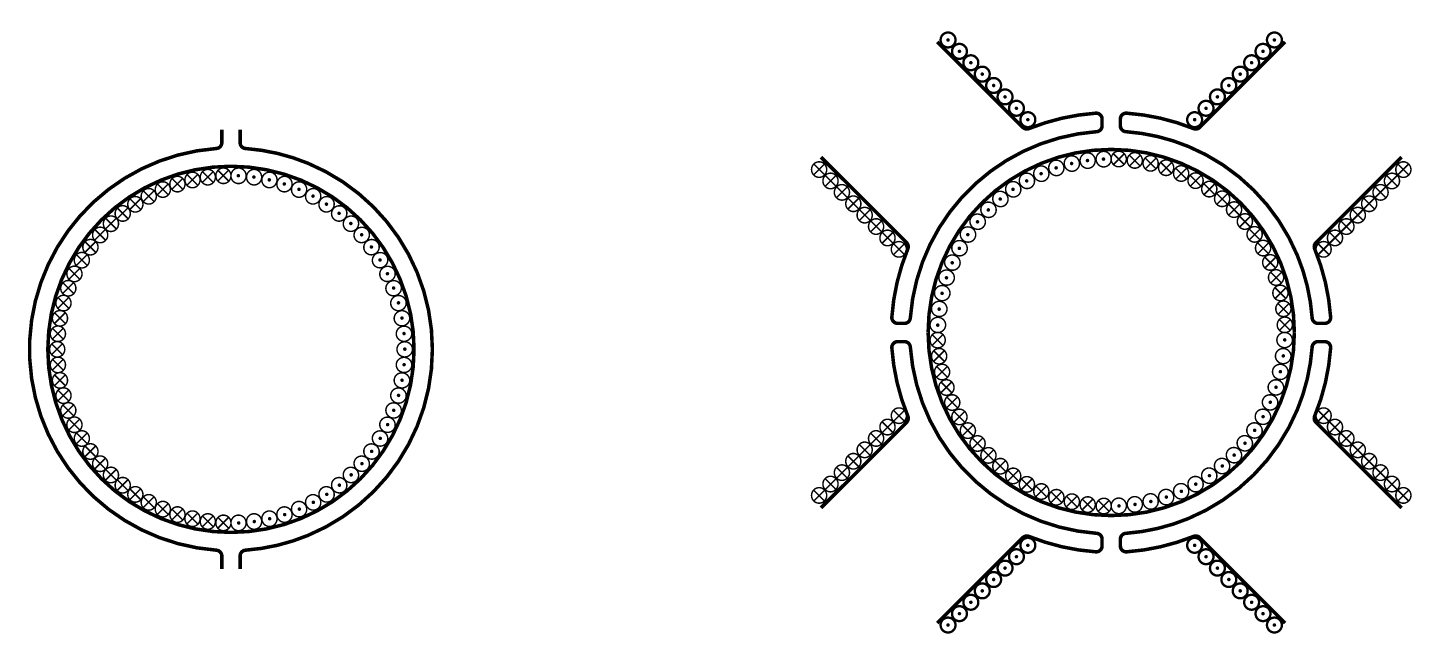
# Model space of a CAD drawing. Header units: inches. Extents: x 0 to 281, y -41 to 106.
# Drawn here: x 189.927 to 194.663, y 50.085 to 52.165 of the extents above; entities that cross this region are included whole.
import ezdxf

# ---------------------------------------------------------------- set-up
doc = ezdxf.new("R2010")
doc.units = ezdxf.units.IN
doc.header["$LTSCALE"] = 0.08
doc.header["$MEASUREMENT"] = 0

# ---------------------------------------------------------------- blocks, each defined once
blk = doc.blocks.new('*U76')
at = {"color": 0}
for points, const_width in [([(-0.0259, -0.0011, 0.096349), (-0.0234, -0.0112, 0.097578), (-0.0175, -0.0195, 0.099368), (-0.0088, -0.0249, 0.100672), (0.0012, -0.0265, 0.100672), (0.0109, -0.0241, 0.099368), (0.0191, -0.0179, 0.097578), (0.0243, -0.0091, 0.096349), (0.0259, 0.0011, 0.096349), (0.0234, 0.0112, 0.097578), (0.0175, 0.0195, 0.099368), (0.0088, 0.0249, 0.100672), (-0.0012, 0.0265, 0.100672), (-0.0109, 0.0241, 0.099368), (-0.0191, 0.0179, 0.097578), (-0.0243, 0.0091, 0.096349)], 0.005), ([(-0.0023, -0.0002, 1), (0.0037, -0.0002, 1)], 0.006)]:
    blk.add_lwpolyline(points, format="xyb", close=True, dxfattribs=dict(at, const_width=const_width))
blk = doc.blocks.new('*U77')
at = {"color": 0, "linetype": 'ByBlock', "lineweight": -2, "transparency": 16777216}
for p, rotation in [((190.4321, 46.28), 175), ((190.4852, 46.2753), 169.8529411764707), ((190.5376, 46.2658), 164.7058823529412), ((190.5889, 46.2517), 159.5588235294118), ((190.6388, 46.2331), 154.4117647058823), ((190.6868, 46.21), 149.264705882353), ((190.7326, 46.1827), 144.1176470588235), ((190.7757, 46.1514), 138.9705882352941), ((190.8158, 46.1164), 133.8235294117647), ((190.8526, 46.078), 128.6764705882353), ((190.8859, 46.0363), 123.5294117647058), ((190.9152, 45.9919), 118.3823529411764), ((190.9405, 45.945), 113.2352941176471), ((190.9614, 45.8961), 108.0882352941176), ((190.9779, 45.8454), 102.9411764705882), ((190.9898, 45.7935), 97.79411764705883), ((190.9969, 45.7407), 92.64705882352938), ((190.9993, 45.6875), 87.49999999999996), ((190.9969, 45.6343), 82.35294117647054), ((190.9898, 45.5815), 77.20588235294115), ((190.9779, 45.5296), 72.05882352941173), ((190.9614, 45.4789), 66.91176470588235), ((190.9405, 45.43), 61.76470588235291), ((190.9152, 45.3831), 56.6176470588235), ((190.8859, 45.3387), 51.47058823529406), ((190.8526, 45.297), 46.32352941176464), ((190.8158, 45.2586), 41.17647058823525), ((190.7326, 45.1923), 30.88235294117639), ((190.7757, 45.2236), 36.02941176470583), ((190.6388, 45.1419), 20.5882352941176), ((190.6868, 45.165), 25.73529411764702), ((190.4852, 45.0997), 5.147058823529404), ((190.5376, 45.1092), 10.29411764705872), ((190.5889, 45.1233), 15.44117647058814)]:
    blk.add_blockref('*U76', p, dxfattribs=dict(at, rotation=rotation))
blk.add_blockref('*U76', (190.4321, 45.095), dxfattribs=at)
blk = doc.blocks.new('*U56')
at = {"color": 0, "const_width": 0.005}
blk.add_lwpolyline([(0.0259, -0.0011, -0.096349), (0.0234, -0.0112, -0.097578), (0.0175, -0.0195, -0.099368), (0.0088, -0.0249, -0.100672), (-0.0012, -0.0265, -0.100672), (-0.0109, -0.0241, -0.099368), (-0.0191, -0.0179, -0.097578), (-0.0243, -0.0091, -0.096349), (-0.0259, 0.0011, -0.096349), (-0.0234, 0.0112, -0.097578), (-0.0175, 0.0195, -0.099368), (-0.0088, 0.0249, -0.100672), (0.0012, 0.0265, -0.100672), (0.0109, 0.0241, -0.099368), (0.0191, 0.0179, -0.097578), (0.0243, 0.0091, -0.096349)], format="xyb", close=True, dxfattribs=at)
for points in [[(-0.019, -0.0181), (0.0181, 0.019)], [(0.0184, -0.0181), (-0.0187, 0.019)]]:
    blk.add_lwpolyline(points, dxfattribs=at)
blk = doc.blocks.new('*U57')
at = {"color": 0, "linetype": 'ByBlock', "lineweight": -2, "transparency": 16777216}
for p in [(190.2236, 46.2517), (190.2749, 46.2658), (190.3273, 46.2753), (190.3804, 46.28), (190.1257, 46.21), (190.1737, 46.2331), (190.0368, 46.1514), (190.0799, 46.1827), (189.9967, 46.1164), (189.9599, 46.078), (189.9266, 46.0363), (189.8973, 45.9919), (189.872, 45.945), (189.8511, 45.8961), (189.8346, 45.8454), (189.8227, 45.7935), (189.8156, 45.7407), (189.8132, 45.6875), (189.8156, 45.6343), (189.8227, 45.5815), (189.8346, 45.5296), (189.8511, 45.4789), (189.872, 45.43), (189.8973, 45.3831), (189.9266, 45.3387), (189.9599, 45.297), (189.9967, 45.2586), (190.0368, 45.2236), (190.0799, 45.1923), (190.1257, 45.165), (190.1737, 45.1419), (190.2236, 45.1233), (190.2749, 45.1092), (190.3273, 45.0997), (190.3804, 45.095)]:
    blk.add_blockref('*U56', p, dxfattribs=at)
blk = doc.blocks.new('*U54')
at = {"color": 0}
for points, const_width in [([(-0.0259, -0.0011, 0.096349), (-0.0234, -0.0112, 0.097578), (-0.0175, -0.0195, 0.099368), (-0.0088, -0.0249, 0.100672), (0.0012, -0.0265, 0.100672), (0.0109, -0.0241, 0.099368), (0.0191, -0.0179, 0.097578), (0.0243, -0.0091, 0.096349), (0.0259, 0.0011, 0.096349), (0.0234, 0.0112, 0.097578), (0.0175, 0.0195, 0.099368), (0.0088, 0.0249, 0.100672), (-0.0012, 0.0265, 0.100672), (-0.0109, 0.0241, 0.099368), (-0.0191, 0.0179, 0.097578), (-0.0243, 0.0091, 0.096349)], 0.005), ([(-0.0023, -0.0002, 1), (0.0037, -0.0002, 1)], 0.006)]:
    blk.add_lwpolyline(points, format="xyb", close=True, dxfattribs=dict(at, const_width=const_width))
blk = doc.blocks.new('*U55')
at = {"color": 0, "linetype": 'ByBlock', "lineweight": -2, "transparency": 16777216}
for p, rotation in [((193.2793, 45.6617), 85), ((193.2744, 45.607), 79.6875), ((193.2644, 45.553), 74.375), ((193.2495, 45.5001), 69.06249999999999), ((193.2297, 45.4489), 63.74999999999999), ((193.2053, 45.3997), 58.43749999999999), ((193.1764, 45.353), 53.12499999999995), ((193.1434, 45.3092), 47.81249999999997), ((193.0658, 45.2316), 37.18749999999999), ((193.1064, 45.2686), 42.49999999999999), ((193.022, 45.1986), 31.875), ((192.9261, 45.1453), 21.24999999999995), ((192.9753, 45.1697), 26.56249999999996), ((192.768, 45.1006), 5.312499999999875), ((192.822, 45.1106), 10.62499999999996), ((192.8749, 45.1255), 15.93749999999998)]:
    blk.add_blockref('*U54', p, dxfattribs=dict(at, rotation=rotation))
blk.add_blockref('*U54', (192.7133, 45.0957), dxfattribs=at)
blk = doc.blocks.new('*U64')
at = {"color": 0}
for points, const_width in [([(-0.0259, -0.0011, 0.096349), (-0.0234, -0.0112, 0.097578), (-0.0175, -0.0195, 0.099368), (-0.0088, -0.0249, 0.100672), (0.0012, -0.0265, 0.100672), (0.0109, -0.0241, 0.099368), (0.0191, -0.0179, 0.097578), (0.0243, -0.0091, 0.096349), (0.0259, 0.0011, 0.096349), (0.0234, 0.0112, 0.097578), (0.0175, 0.0195, 0.099368), (0.0088, 0.0249, 0.100672), (-0.0012, 0.0265, 0.100672), (-0.0109, 0.0241, 0.099368), (-0.0191, 0.0179, 0.097578), (-0.0243, 0.0091, 0.096349)], 0.005), ([(-0.0023, -0.0002, 1), (0.0037, -0.0002, 1)], 0.006)]:
    blk.add_lwpolyline(points, format="xyb", close=True, dxfattribs=dict(at, const_width=const_width))
blk = doc.blocks.new('*U65')
at = {"color": 0, "linetype": 'ByBlock', "lineweight": -2, "transparency": 16777216}
for p, rotation in [((193.2793, 45.6617), 85), ((193.2744, 45.607), 79.6875), ((193.2644, 45.553), 74.375), ((193.2495, 45.5001), 69.06249999999999), ((193.2297, 45.4489), 63.74999999999999), ((193.2053, 45.3997), 58.43749999999999), ((193.1764, 45.353), 53.12499999999995), ((193.1434, 45.3092), 47.81249999999997), ((193.0658, 45.2316), 37.18749999999999), ((193.1064, 45.2686), 42.49999999999999), ((193.022, 45.1986), 31.875), ((192.9261, 45.1453), 21.24999999999995), ((192.9753, 45.1697), 26.56249999999996), ((192.768, 45.1006), 5.312499999999875), ((192.822, 45.1106), 10.62499999999996), ((192.8749, 45.1255), 15.93749999999998)]:
    blk.add_blockref('*U64', p, dxfattribs=dict(at, rotation=rotation))
blk.add_blockref('*U64', (192.7133, 45.0957), dxfattribs=at)
blk = doc.blocks.new('*U66')
at = {"color": 0, "const_width": 0.005}
blk.add_lwpolyline([(0.0259, -0.0011, -0.096349), (0.0234, -0.0112, -0.097578), (0.0175, -0.0195, -0.099368), (0.0088, -0.0249, -0.100672), (-0.0012, -0.0265, -0.100672), (-0.0109, -0.0241, -0.099368), (-0.0191, -0.0179, -0.097578), (-0.0243, -0.0091, -0.096349), (-0.0259, 0.0011, -0.096349), (-0.0234, 0.0112, -0.097578), (-0.0175, 0.0195, -0.099368), (-0.0088, 0.0249, -0.100672), (0.0012, 0.0265, -0.100672), (0.0109, 0.0241, -0.099368), (0.0191, 0.0179, -0.097578), (0.0243, 0.0091, -0.096349)], format="xyb", close=True, dxfattribs=at)
for points in [[(-0.019, -0.0181), (0.0181, 0.019)], [(0.0184, -0.0181), (-0.0187, 0.019)]]:
    blk.add_lwpolyline(points, dxfattribs=at)
blk = doc.blocks.new('*U67')
at = {"color": 0, "linetype": 'ByBlock', "lineweight": -2, "transparency": 16777216}
for p in [(192.0951, 45.6614), (192.1, 45.6066), (192.1101, 45.5526), (192.125, 45.4997), (192.1448, 45.4484), (192.1693, 45.3992), (192.1982, 45.3525), (192.2313, 45.3086), (192.2684, 45.268), (192.309, 45.231), (192.3529, 45.1979), (192.3997, 45.169), (192.4489, 45.1446), (192.5002, 45.1249), (192.5531, 45.1099), (192.6071, 45.1), (192.6619, 45.0951)]:
    blk.add_blockref('*U66', p, dxfattribs=at)
blk = doc.blocks.new('*U68')
at = {"color": 0, "const_width": 0.005}
blk.add_lwpolyline([(0.0259, -0.0011, -0.096349), (0.0234, -0.0112, -0.097578), (0.0175, -0.0195, -0.099368), (0.0088, -0.0249, -0.100672), (-0.0012, -0.0265, -0.100672), (-0.0109, -0.0241, -0.099368), (-0.0191, -0.0179, -0.097578), (-0.0243, -0.0091, -0.096349), (-0.0259, 0.0011, -0.096349), (-0.0234, 0.0112, -0.097578), (-0.0175, 0.0195, -0.099368), (-0.0088, 0.0249, -0.100672), (0.0012, 0.0265, -0.100672), (0.0109, 0.0241, -0.099368), (0.0191, 0.0179, -0.097578), (0.0243, 0.0091, -0.096349)], format="xyb", close=True, dxfattribs=at)
for points in [[(-0.019, -0.0181), (0.0181, 0.019)], [(0.0184, -0.0181), (-0.0187, 0.019)]]:
    blk.add_lwpolyline(points, dxfattribs=at)
blk = doc.blocks.new('*U69')
at = {"color": 0, "linetype": 'ByBlock', "lineweight": -2, "transparency": 16777216}
for p in [(192.0951, 45.6614), (192.1, 45.6066), (192.1101, 45.5526), (192.125, 45.4997), (192.1448, 45.4484), (192.1693, 45.3992), (192.1982, 45.3525), (192.2313, 45.3086), (192.2684, 45.268), (192.309, 45.231), (192.3529, 45.1979), (192.3997, 45.169), (192.4489, 45.1446), (192.5002, 45.1249), (192.5531, 45.1099), (192.6071, 45.1), (192.6619, 45.0951)]:
    blk.add_blockref('*U68', p, dxfattribs=at)
blk = doc.blocks.new('*U78')
at = {"color": 0}
for points, const_width in [([(0.0146, 0.018, 0.098491), (0.009, 0.0097, 0.098491), (0.0071, 0, 0.098491), (0.009, -0.0097, 0.098491), (0.0146, -0.018, 0.098491), (0.0228, -0.0235, 0.098491), (0.0325, -0.0254, 0.098491), (0.0423, -0.0235, 0.098491), (0.0505, -0.018, 0.098491), (0.056, -0.0097, 0.098491), (0.058, 0, 0.098491), (0.056, 0.0097, 0.098491), (0.0505, 0.018, 0.098491), (0.0423, 0.0235, 0.098491), (0.0325, 0.0254, 0.098491), (0.0228, 0.0235, 0.098491)], 0.008), ([(0.0345, -0.0023, 1), (0.0306, 0.0023, 1)], 0.006)]:
    blk.add_lwpolyline(points, format="xyb", close=True, dxfattribs=dict(at, const_width=const_width))
blk = doc.blocks.new('*U79')
at = {"color": 0, "linetype": 'ByBlock', "lineweight": -2, "transparency": 16777216, "rotation": 45.00000000000066}
for p in [(194.1589, 52.1008), (194.12, 52.0619), (194.0422, 51.9841), (194.0811, 52.023), (194.0033, 51.9453), (193.9644, 51.9064), (193.9255, 51.8675), (193.8866, 51.8286)]:
    blk.add_blockref('*U78', p, dxfattribs=at)
blk = doc.blocks.new('*U80')
at = {"color": 0, "const_width": 0.005}
blk.add_lwpolyline([(0.0482, -0.0183, -0.096349), (0.0394, -0.0237, -0.097578), (0.0293, -0.0253, -0.099368), (0.0193, -0.023, -0.100672), (0.0112, -0.0171, -0.100672), (0.006, -0.0084, -0.099368), (0.0046, 0.0017, -0.097578), (0.0071, 0.0116, -0.096349), (0.0133, 0.0199, -0.096349), (0.0221, 0.0253, -0.097578), (0.0322, 0.027, -0.099368), (0.0422, 0.0247, -0.100672), (0.0503, 0.0188, -0.100672), (0.0555, 0.0101, -0.099368), (0.057, 0, -0.097578), (0.0544, -0.0099, -0.096349)], format="xyb", close=True, dxfattribs=at)
for points in [[(0.0045, 0.0015), (0.057, 0.0015)], [(0.031, -0.025), (0.031, 0.0275)]]:
    blk.add_lwpolyline(points, dxfattribs=at)
blk = doc.blocks.new('*U81')
at = {"color": 0, "linetype": 'ByBlock', "lineweight": -2, "transparency": 16777216, "rotation": 45.00000000000066}
for p in [(194.6008, 51.6589), (194.5619, 51.62), (194.523, 51.5811), (194.4841, 51.5422), (194.4064, 51.4644), (194.4453, 51.5033), (194.3675, 51.4255), (194.3286, 51.3866)]:
    blk.add_blockref('*U80', p, dxfattribs=at)
blk = doc.blocks.new('*U82')
at = {"color": 0}
for points, const_width in [([(0.0146, 0.018, 0.098491), (0.009, 0.0097, 0.098491), (0.0071, 0, 0.098491), (0.009, -0.0097, 0.098491), (0.0146, -0.018, 0.098491), (0.0228, -0.0235, 0.098491), (0.0325, -0.0254, 0.098491), (0.0423, -0.0235, 0.098491), (0.0505, -0.018, 0.098491), (0.056, -0.0097, 0.098491), (0.058, 0, 0.098491), (0.056, 0.0097, 0.098491), (0.0505, 0.018, 0.098491), (0.0423, 0.0235, 0.098491), (0.0325, 0.0254, 0.098491), (0.0228, 0.0235, 0.098491)], 0.008), ([(0.0345, -0.0023, 1), (0.0306, 0.0023, 1)], 0.006)]:
    blk.add_lwpolyline(points, format="xyb", close=True, dxfattribs=dict(at, const_width=const_width))
blk = doc.blocks.new('*U83')
at = {"color": 0, "linetype": 'ByBlock', "lineweight": -2, "transparency": 16777216, "rotation": 45.00000000000066}
for p in [(194.1589, 52.1008), (194.12, 52.0619), (194.0422, 51.9841), (194.0811, 52.023), (194.0033, 51.9453), (193.9644, 51.9064), (193.9255, 51.8675), (193.8866, 51.8286)]:
    blk.add_blockref('*U82', p, dxfattribs=at)
blk = doc.blocks.new('*U84')
at = {"color": 0}
for points, const_width in [([(0.0146, 0.018, 0.098491), (0.009, 0.0097, 0.098491), (0.0071, 0, 0.098491), (0.009, -0.0097, 0.098491), (0.0146, -0.018, 0.098491), (0.0228, -0.0235, 0.098491), (0.0325, -0.0254, 0.098491), (0.0423, -0.0235, 0.098491), (0.0505, -0.018, 0.098491), (0.056, -0.0097, 0.098491), (0.058, 0, 0.098491), (0.056, 0.0097, 0.098491), (0.0505, 0.018, 0.098491), (0.0423, 0.0235, 0.098491), (0.0325, 0.0254, 0.098491), (0.0228, 0.0235, 0.098491)], 0.008), ([(0.0345, -0.0023, 1), (0.0306, 0.0023, 1)], 0.006)]:
    blk.add_lwpolyline(points, format="xyb", close=True, dxfattribs=dict(at, const_width=const_width))
blk = doc.blocks.new('*U85')
at = {"color": 0, "linetype": 'ByBlock', "lineweight": -2, "transparency": 16777216, "rotation": 45.00000000000066}
for p in [(194.1589, 52.1008), (194.12, 52.0619), (194.0422, 51.9841), (194.0811, 52.023), (194.0033, 51.9453), (193.9644, 51.9064), (193.9255, 51.8675), (193.8866, 51.8286)]:
    blk.add_blockref('*U84', p, dxfattribs=at)
blk = doc.blocks.new('*U86')
at = {"color": 0, "const_width": 0.005}
blk.add_lwpolyline([(0.0482, -0.0183, -0.096349), (0.0394, -0.0237, -0.097578), (0.0293, -0.0253, -0.099368), (0.0193, -0.023, -0.100672), (0.0112, -0.0171, -0.100672), (0.006, -0.0084, -0.099368), (0.0046, 0.0017, -0.097578), (0.0071, 0.0116, -0.096349), (0.0133, 0.0199, -0.096349), (0.0221, 0.0253, -0.097578), (0.0322, 0.027, -0.099368), (0.0422, 0.0247, -0.100672), (0.0503, 0.0188, -0.100672), (0.0555, 0.0101, -0.099368), (0.057, 0, -0.097578), (0.0544, -0.0099, -0.096349)], format="xyb", close=True, dxfattribs=at)
for points in [[(0.0045, 0.0015), (0.057, 0.0015)], [(0.031, -0.025), (0.031, 0.0275)]]:
    blk.add_lwpolyline(points, dxfattribs=at)
blk = doc.blocks.new('*U87')
at = {"color": 0, "linetype": 'ByBlock', "lineweight": -2, "transparency": 16777216, "rotation": 45.00000000000066}
for p in [(194.6008, 51.6589), (194.5619, 51.62), (194.523, 51.5811), (194.4841, 51.5422), (194.4064, 51.4644), (194.4453, 51.5033), (194.3675, 51.4255), (194.3286, 51.3866)]:
    blk.add_blockref('*U86', p, dxfattribs=at)
blk = doc.blocks.new('*U88')
at = {"color": 0}
for points, const_width in [([(0.0146, 0.018, 0.098491), (0.009, 0.0097, 0.098491), (0.0071, 0, 0.098491), (0.009, -0.0097, 0.098491), (0.0146, -0.018, 0.098491), (0.0228, -0.0235, 0.098491), (0.0325, -0.0254, 0.098491), (0.0423, -0.0235, 0.098491), (0.0505, -0.018, 0.098491), (0.056, -0.0097, 0.098491), (0.058, 0, 0.098491), (0.056, 0.0097, 0.098491), (0.0505, 0.018, 0.098491), (0.0423, 0.0235, 0.098491), (0.0325, 0.0254, 0.098491), (0.0228, 0.0235, 0.098491)], 0.008), ([(0.0345, -0.0023, 1), (0.0306, 0.0023, 1)], 0.006)]:
    blk.add_lwpolyline(points, format="xyb", close=True, dxfattribs=dict(at, const_width=const_width))
blk = doc.blocks.new('*U89')
at = {"color": 0, "linetype": 'ByBlock', "lineweight": -2, "transparency": 16777216, "rotation": 45.00000000000066}
for p in [(194.1589, 52.1008), (194.12, 52.0619), (194.0422, 51.9841), (194.0811, 52.023), (194.0033, 51.9453), (193.9644, 51.9064), (193.9255, 51.8675), (193.8866, 51.8286)]:
    blk.add_blockref('*U88', p, dxfattribs=at)
blk = doc.blocks.new('*U90')
at = {"color": 0, "const_width": 0.005}
blk.add_lwpolyline([(0.0482, -0.0183, -0.096349), (0.0394, -0.0237, -0.097578), (0.0293, -0.0253, -0.099368), (0.0193, -0.023, -0.100672), (0.0112, -0.0171, -0.100672), (0.006, -0.0084, -0.099368), (0.0046, 0.0017, -0.097578), (0.0071, 0.0116, -0.096349), (0.0133, 0.0199, -0.096349), (0.0221, 0.0253, -0.097578), (0.0322, 0.027, -0.099368), (0.0422, 0.0247, -0.100672), (0.0503, 0.0188, -0.100672), (0.0555, 0.0101, -0.099368), (0.057, 0, -0.097578), (0.0544, -0.0099, -0.096349)], format="xyb", close=True, dxfattribs=at)
for points in [[(0.0045, 0.0015), (0.057, 0.0015)], [(0.031, -0.025), (0.031, 0.0275)]]:
    blk.add_lwpolyline(points, dxfattribs=at)
blk = doc.blocks.new('*U91')
at = {"color": 0, "linetype": 'ByBlock', "lineweight": -2, "transparency": 16777216, "rotation": 45.00000000000066}
for p in [(194.6008, 51.6589), (194.5619, 51.62), (194.523, 51.5811), (194.4841, 51.5422), (194.4064, 51.4644), (194.4453, 51.5033), (194.3675, 51.4255), (194.3286, 51.3866)]:
    blk.add_blockref('*U90', p, dxfattribs=at)
blk = doc.blocks.new('*U92')
at = {"color": 0, "const_width": 0.005}
blk.add_lwpolyline([(0.0482, -0.0183, -0.096349), (0.0394, -0.0237, -0.097578), (0.0293, -0.0253, -0.099368), (0.0193, -0.023, -0.100672), (0.0112, -0.0171, -0.100672), (0.006, -0.0084, -0.099368), (0.0046, 0.0017, -0.097578), (0.0071, 0.0116, -0.096349), (0.0133, 0.0199, -0.096349), (0.0221, 0.0253, -0.097578), (0.0322, 0.027, -0.099368), (0.0422, 0.0247, -0.100672), (0.0503, 0.0188, -0.100672), (0.0555, 0.0101, -0.099368), (0.057, 0, -0.097578), (0.0544, -0.0099, -0.096349)], format="xyb", close=True, dxfattribs=at)
for points in [[(0.0045, 0.0015), (0.057, 0.0015)], [(0.031, -0.025), (0.031, 0.0275)]]:
    blk.add_lwpolyline(points, dxfattribs=at)
blk = doc.blocks.new('*U93')
at = {"color": 0, "linetype": 'ByBlock', "lineweight": -2, "transparency": 16777216, "rotation": 45.00000000000066}
for p in [(194.6008, 51.6589), (194.5619, 51.62), (194.523, 51.5811), (194.4841, 51.5422), (194.4064, 51.4644), (194.4453, 51.5033), (194.3675, 51.4255), (194.3286, 51.3866)]:
    blk.add_blockref('*U92', p, dxfattribs=at)

msp = doc.modelspace()

# ---------------------------------------------------------------- linework, layer by layer
at = {"color": 0}
msp.add_line((194.3286, 51.3866), (194.6331, 51.6912), dxfattribs=at)
for points in [[(192.6342, 51.7239, 0.0122, 0.0122, 0), (192.9262, 51.4319, 0.0122, 0.012, -0.302506), (192.9306, 51.4101, 0.012, 0.012, 0.080025), (192.8762, 51.1777, 0.012, 0.012, 0.434928), (192.8961, 51.1562, 0.012, 0.012, 0), (192.9194, 51.1562, 0.012, 0.012, 0.393134), (192.9393, 51.1748, 0.012, 0.012, -0.372353), (193.5752, 51.8107, 0.012, 0.012, 0.393134), (193.5937, 51.8306, 0.012, 0.012, 0), (193.5937, 51.8539, 0.012, 0.012, 0.434928), (193.5723, 51.8738, 0.012, 0.012, 0.078369), (193.3445, 51.8213, 0.012, 0.0122, -0.300711), (193.3228, 51.8257, 0.0122, 0.0122, 0), (193.0313, 52.1172, 0, 0, 0)], [(194.2187, 52.1172, 0.0122, 0.0122, 0), (193.9272, 51.8257, 0.0122, 0.012, -0.300711), (193.9055, 51.8213, 0.012, 0.012, 0.078369), (193.6777, 51.8738, 0.012, 0.012, 0.434928), (193.6562, 51.8539, 0.012, 0.012, 0), (193.6562, 51.8306, 0.012, 0.012, 0.393134), (193.6748, 51.8107, 0.012, 0.012, -0.080221), (193.8881, 51.7602, 0.012, 0.012, -0.098491), (194.1111, 51.6111, 0.012, 0.012, -0.098491), (194.2602, 51.3881, 0.012, 0.012, -0.080221), (194.3107, 51.1748, 0.012, 0.012, 0.393134), (194.3306, 51.1562, 0.012, 0.012, 0), (194.3539, 51.1562, 0.012, 0.012, 0.434928), (194.3738, 51.1777, 0.012, 0.012, 0.080025), (194.3194, 51.4101, 0.012, 0.0122, -0.302506), (194.3238, 51.4319, 0.0122, 0.0122, 0), (194.6158, 51.7239, 0, 0, 0)], [(193.0313, 50.1328, 0.0122, 0.0122, 0), (193.3228, 50.4243, 0.0122, 0.012, -0.300711), (193.3445, 50.4287, 0.012, 0.012, 0.078369), (193.5723, 50.3762, 0.012, 0.012, 0.434928), (193.5937, 50.3961, 0.012, 0.012, 0), (193.5937, 50.4194, 0.012, 0.012, 0.393134), (193.5752, 50.4393, 0.012, 0.012, -0.372353), (192.9393, 51.0752, 0.012, 0.012, 0.393134), (192.9194, 51.0938, 0.012, 0.012, 0), (192.8961, 51.0938, 0.012, 0.012, 0.434928), (192.8762, 51.0723, 0.012, 0.012, 0.080025), (192.9306, 50.8399, 0.012, 0.0122, -0.302506), (192.9262, 50.8181, 0.0122, 0.0122, 0), (192.6342, 50.5261, 0, 0, 0)], [(194.2187, 50.1328, 0.0122, 0.0122, 0), (193.9272, 50.4243, 0.0122, 0.012, 0.300711), (193.9055, 50.4287, 0.012, 0.012, -0.078369), (193.6777, 50.3762, 0.012, 0.012, -0.434928), (193.6562, 50.3961, 0.012, 0.012, 0), (193.6562, 50.4194, 0.012, 0.012, -0.393134), (193.6748, 50.4393, 0.012, 0.012, 0.080221), (193.8881, 50.4898, 0.012, 0.012, 0.098491), (194.1111, 50.6389, 0.012, 0.012, 0.098491), (194.2602, 50.8619, 0.012, 0.012, 0.080221), (194.3107, 51.0752, 0.012, 0.012, -0.393134), (194.3306, 51.0938, 0.012, 0.012, 0), (194.3539, 51.0938, 0.012, 0.012, -0.434928), (194.3738, 51.0723, 0.012, 0.012, -0.080025), (194.3194, 50.8399, 0.012, 0.0122, 0.302506), (194.3238, 50.8181, 0.0122, 0.0122, 0), (194.6158, 50.5261, 0, 0, 0)]]:
    msp.add_lwpolyline(points, format="xyseb", dxfattribs=at)
at = {"color": 0, "const_width": 0.012}
for points in [[(190.5894, 51.8175), (190.5894, 51.7732, -0.393134), (190.5708, 51.7532, 0.930005), (190.5708, 50.3818, -0.393134), (190.5894, 50.3619), (190.5894, 50.3175)], [(190.6519, 51.8175), (190.6519, 51.7732, 0.393134), (190.6704, 51.7532, -0.080221), (190.8837, 51.7027, -0.098491), (191.1068, 51.5537, -0.098491), (191.2558, 51.3306, -0.098491), (191.3081, 51.0675, -0.098491), (191.2558, 50.8044, -0.098491), (191.1068, 50.5814, -0.098491), (190.8837, 50.4324, -0.080221), (190.6704, 50.3818, 0.393134), (190.6519, 50.3619), (190.6519, 50.3175)]]:
    msp.add_lwpolyline(points, format="xyb", dxfattribs=at)
for points in [[(193.625, 50.5, 0.098491), (193.8642, 50.5476, 0.098491), (194.0669, 50.6831, 0.098491), (194.2024, 50.8858, 0.098491), (194.25, 51.125, 0.098491), (194.2024, 51.3642, 0.098491), (194.0669, 51.5669, 0.098491), (193.8642, 51.7024, 0.098491), (193.625, 51.75, 0.098491), (193.3858, 51.7024, 0.098491), (193.1831, 51.5669, 0.098491), (193.0476, 51.3642, 0.098491), (193, 51.125, 0.098491), (193.0476, 50.8858, 0.098491), (193.1831, 50.6831, 0.098491), (193.3858, 50.5476, 0.098491)], [(190.6206, 50.4425, 0.098491), (190.8598, 50.4901, 0.098491), (191.0626, 50.6256, 0.098491), (191.198, 50.8284, 0.098491), (191.2456, 51.0675, 0.098491), (191.198, 51.3067, 0.098491), (191.0626, 51.5095, 0.098491), (190.8598, 51.645, 0.098491), (190.6206, 51.6925, 0.098491), (190.3814, 51.645, 0.098491), (190.1787, 51.5095, 0.098491), (190.0432, 51.3067, 0.098491), (189.9956, 51.0675, 0.098491), (190.0432, 50.8284, 0.098491), (190.1787, 50.6256, 0.098491), (190.3814, 50.4901, 0.098491)]]:
    msp.add_lwpolyline(points, format="xyb", close=True, dxfattribs=at)

# ---------------------------------------------------------------- block references
at = {"color": 0, "xscale": -1}
for name in ['*U83', '*U93']:
    msp.add_blockref(name, (387.25, 0), dxfattribs=at)
at = {"color": 0}
for name, p in [('*U79', (0, 0)), ('*U81', (0, 0)), ('*U57', (0.2144, 5.38)), ('*U77', (0.2144, 5.38)), ('*U67', (0.9375, 5.4375)), ('*U55', (0.9375, 5.4375))]:
    msp.add_blockref(name, p, dxfattribs=at)
at = {"color": 0, "rotation": 180}
for name, p in [('*U65', (386.3125, 96.8125)), ('*U69', (386.3125, 96.8125)), ('*U91', (387.25, 102.25)), ('*U89', (387.25, 102.25))]:
    msp.add_blockref(name, p, dxfattribs=at)
at = {"color": 0, "xscale": -1, "rotation": 180}
for name in ['*U87', '*U85']:
    msp.add_blockref(name, (0, 102.25), dxfattribs=at)

doc.saveas('drawing.dxf')
